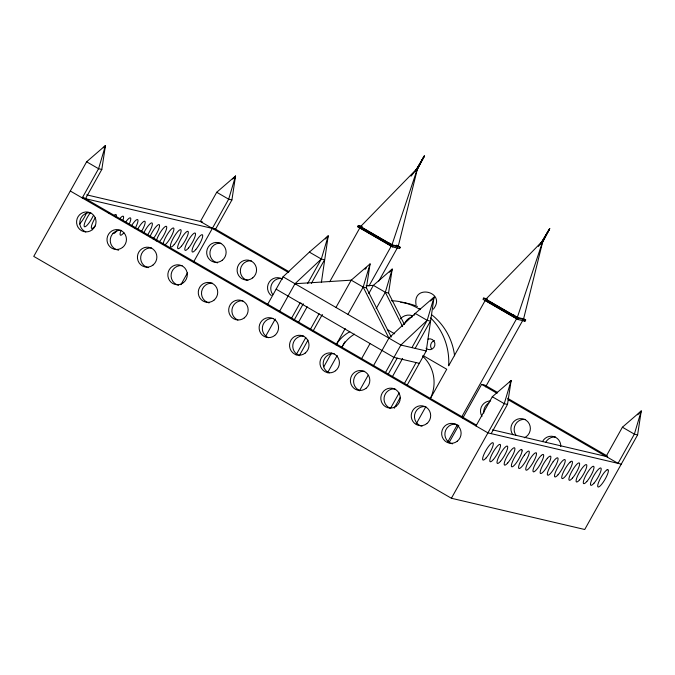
<?xml version="1.0" encoding="UTF-8"?>
<svg xmlns="http://www.w3.org/2000/svg" width="675" height="675" viewBox="0 0 675 675"><rect width="100%" height="100%" fill="white"/><g stroke="black" fill="none" stroke-linecap="round" stroke-linejoin="round"><path stroke-width="1.01" d="M321.384 282.462L328.21 235.82L309.369 252.113L283.044 276.809L267.427 304.754M407.033 385.349L426.237 350.983L434.076 297.135L415.226 313.419L388.901 338.116L373.292 366.061M85.48 198.686L101.807 169.476L105.46 145.505L86.619 161.797L33.75 256.39L451.398 498.26L584.727 529.495L637.597 434.903L641.25 410.932L622.409 427.216L606.083 456.435M103.326 147.833L105.46 145.505L98.575 168.716L82.249 197.935L215.578 229.163L231.905 199.952L235.558 175.981L216.717 192.274L200.391 221.484L288.554 272.54M391.205 337.019L366.415 287.854L370.069 263.883L351.228 280.167L335.973 307.462M404.46 324.582L388.555 293.043L392.217 269.072L373.368 285.356L368.795 293.549M491.164 433.637L507.49 404.426L511.152 380.455L492.303 396.748L475.976 425.959M398.25 246.274L417.639 168.007L360.543 226.597L391.989 244.806L398.25 246.274L396.461 245.236M307.598 283.593L321.325 259.031L328.21 235.82L325.375 238.925M347.929 314.39L363.184 287.094L370.069 263.883M376.177 308.661L385.324 292.283L392.217 269.072L389.374 272.168M411.936 347.633L427.182 320.347L434.076 297.135L430.523 301.008M391.989 244.806L417.639 168.007L411.024 176.2M517.337 317.402L542.987 240.604L485.899 299.194L517.337 317.402L523.606 318.87L542.987 240.604L538.414 246.4M416.509 171.037L424.339 156.026L415.64 170.581L416.509 171.037L415.64 170.581M540.996 243.177L549.686 228.622L541.856 243.633L540.996 243.177L549.686 228.622L541.713 243.599M416.365 171.003L424.339 156.026L415.783 170.615M180.883 284.707L187.481 272.902M193.573 262.001L228.673 199.193L235.558 175.981L232.723 179.078M265.545 336.437L275.282 319.013M279.382 311.673L295 283.736L321.325 259.031L324.557 259.791L311.335 283.441M291.338 318.6L300.054 303.007L301.666 303.387M294.055 320.271L303.286 303.767M298.451 322.363L307.167 306.771M396.765 245.27L400.334 247.345L399.651 248.56L392.462 246.881L357.615 226.699L358.298 225.475L361.901 226.319M329.712 281.77L359.859 227.821L391.306 246.029L368.972 285.981M296.055 354.974L305.792 337.542M310.407 329.29L319.123 313.698M299.287 355.733L308.002 340.132M313.124 330.961L322.355 314.457M415.606 171.661L424.339 156.026M323.823 366.77L331.459 353.109M336.04 344.917L345.203 328.523M392.462 246.881L393.145 245.658L400.334 247.345M327.544 372.794L337.213 355.489M344.849 341.828L341.795 347.296A35.547 34.56 -76.8 0 1 354.459 334.142M378.793 281.095L397.567 247.497M361.336 359.134L370.043 343.541M359.446 390.825L368.162 375.233M414.214 315.242L415.226 313.419L427.182 320.347L430.414 321.098L415.167 348.393M385.248 372.98L400.866 345.043L427.182 320.347M387.965 374.659L397.187 358.147M392.361 376.751L402.612 358.408M390.471 408.442L399.187 392.85M404.317 383.67L416.104 362.576M394.217 408.282L400.368 397.271M487.249 298.915L483.654 298.072L482.971 299.295L517.809 319.477L524.998 321.157L525.682 319.933L523.007 318.381M416.205 423.892L425.874 406.586M430.456 398.393L446.74 369.25L423.039 355.523M461.97 416.467L516.653 318.625L485.215 300.417L448.673 365.791A62.21 60.48 -76.8 0 0 430.616 317.866M540.953 244.249L549.686 228.622M447.66 442.066L457.372 424.693M449.153 442.471L458.798 425.225M462.856 417.96L481.629 384.362L484.861 385.113L497.576 392.479M517.809 319.477L518.493 318.254L525.682 319.933M485.612 386.843L522.923 320.093L524.602 321.064M451.398 498.26L504.259 403.667L511.152 380.455L509.726 382.008M433.375 309.142C447.027 291.921 412.298 283.247 416.062 304.796M365.099 269.308L366.525 267.756M637.698 414.804L641.25 410.932L634.365 434.143L618.038 463.354L507.971 399.617M295 283.736L351.228 280.167L363.184 287.094L366.415 287.854M366.078 285.82L373.368 285.356L385.324 292.283L388.555 293.043M360.543 226.597L362.34 227.019M357.615 226.699L360.526 227.382M359.336 227.694L359.859 227.821M101.807 169.476L98.575 168.716L86.619 161.797M231.905 199.952L228.673 199.193L216.717 192.274M390.774 245.903L391.306 246.029M86.704 194.856L202.593 221.999M484.684 300.291L485.215 300.417M516.13 318.499L518.442 319.039M418.492 308.585L420.289 309.007M426.237 350.983L400.866 345.043L283.044 276.809M419.335 363.336L393.955 357.387L276.142 289.162M507.49 404.426L504.259 403.667L492.303 396.748M637.597 434.903L634.365 434.143L622.409 427.216M492.514 429.832L607.694 456.806M621.27 464.113L487.932 432.877L70.293 191.008M523.218 320.127L524.998 321.157M358.298 225.475L393.145 245.658M483.654 298.072L518.493 318.254M309.369 252.113L321.325 259.031M214.523 228.555L289.01 271.688M507.575 398.267L607.492 456.14M387.349 329.577L394.656 333.813M481.629 384.362L497.078 393.306M82.915 197.201L476.474 425.132M513.143 314.609L514.822 315.723M389.475 243.135L391.154 244.249M385.324 292.283L402.629 326.607M363.184 287.094L388.901 338.116M268.312 337.635A9.99 9.712 -76.8 0 1 273.383 318.482M359.581 390.496A9.99 9.712 -76.8 0 1 364.652 371.343M156.254 241.059A9.99 2.244 -59.9 0 1 162.953 228.732A9.99 2.244 -59.9 0 1 166.523 228.85A9.99 2.244 -59.9 0 1 159.823 241.177M85.776 231.922A9.99 9.712 -76.8 0 1 90.847 212.768M143.699 233.018A9.99 2.244 -59.9 0 1 152.035 222.953A9.99 2.244 -59.9 0 1 147.293 235.347M178.664 285.289A9.99 9.712 -76.8 0 1 171.231 273.881A9.99 9.712 -76.8 0 1 182.115 265.629M329.155 372.878A9.99 9.712 -76.8 0 1 334.226 353.725M125.617 222.1A9.99 2.244 -59.9 0 1 130.461 217.898A9.99 2.244 -59.9 0 1 129.102 224.353M123.871 232.757A9.99 2.244 -59.9 0 1 120.876 230.816M131.414 225.88A9.99 2.244 -59.9 0 1 137.658 219.586A9.99 2.244 -59.9 0 1 135.152 228.302M95.099 226.015A9.99 2.244 -59.9 0 1 91.302 227.306A9.99 2.244 -59.9 0 1 95.453 217.46M148.238 267.671A9.99 9.712 -76.8 0 1 140.805 256.264A9.99 9.712 -76.8 0 1 151.689 248.012M137.717 229.061A9.99 2.244 -59.9 0 1 144.847 221.265A9.99 2.244 -59.9 0 1 141.48 231.5M113.898 215.57A9.99 2.244 -59.9 0 1 116.184 217.055M108.599 212.76A9.99 2.244 -59.9 0 1 109.088 213.081M119.812 218.624A9.99 2.244 -59.9 0 1 122.799 220.565M116.674 231.069A9.99 2.244 -59.9 0 1 113.012 233.246M237.887 320.017A9.99 9.712 -76.8 0 1 242.958 300.864M93.142 215.932A9.99 2.244 -59.9 0 1 84.308 226.606A9.99 2.244 -59.9 0 1 90.593 212.439M271.299 295.599A9.99 9.712 -76.8 0 1 269.308 281.973A9.99 9.712 -76.8 0 1 282.513 279.172M452.469 443.863A9.99 9.712 -76.8 0 1 445.036 432.456A9.99 9.712 -76.8 0 1 455.92 424.204M86.577 212.819A9.99 2.244 -59.9 0 1 79.447 224.016M149.909 236.883A9.99 2.244 -59.9 0 1 156.769 225.939A9.99 2.244 -59.9 0 1 159.232 227.534A9.99 2.244 -59.9 0 1 153.082 238.942M163.215 244.148A9.99 2.244 -59.9 0 1 170.151 230.42A9.99 2.244 -59.9 0 1 173.137 232.352A9.99 2.244 -59.9 0 1 164.658 245.084M209.081 302.906A9.99 9.712 -76.8 0 1 201.648 291.499A9.99 9.712 -76.8 0 1 212.532 283.247M118.648 250.197A9.99 9.712 -76.8 0 1 110.32 239.077A9.99 9.712 -76.8 0 1 121.264 230.386M298.738 355.261A9.99 9.712 -76.8 0 1 303.801 336.108M390.007 408.113A9.99 9.712 -76.8 0 1 395.077 388.96M422.044 426.246A9.99 9.712 -76.8 0 1 414.61 414.838A9.99 9.712 -76.8 0 1 425.495 406.578M272.742 294.528A9.99 9.712 -76.8 0 1 281.787 278.48M542.447 441.669A9.99 9.712 -76.8 0 1 560.773 446.555M247.919 280.53A9.99 9.712 -76.8 0 1 240.486 269.123A9.99 9.712 -76.8 0 1 251.37 260.862M217.493 262.904A9.99 9.712 -76.8 0 1 210.06 251.497A9.99 9.712 -76.8 0 1 220.944 243.245M481.984 416.399A9.99 9.712 -76.8 0 1 490.683 400.992M545.678 442.429A9.99 9.712 -76.8 0 1 555.601 437.054M512.89 434.725A9.99 9.712 -76.8 0 1 515.438 420.213A9.99 9.712 -76.8 0 1 529.284 423.9A9.99 9.712 -76.8 0 1 524.323 437.771M516.122 435.476A9.99 9.712 -76.8 0 1 525.175 419.437M483.789 413.108A9.99 9.712 -76.8 0 1 488.987 402.907M422.618 356.172A35.547 34.56 -76.8 0 1 430.304 398.571M336.479 344.233A35.547 34.56 -76.8 0 1 349.793 331.762M428.068 339.086A5.442 5.29 -76.8 0 1 434.801 345.406A5.442 5.29 -76.8 0 1 426.026 348.292M431.409 348.68A5.442 5.29 -76.8 0 1 434.337 340.554M400.326 318.921A11.348 11.036 -76.8 0 1 412.678 315.832M391.433 300.704A62.21 60.48 -76.8 0 1 420.238 309.631M404.553 323.747A11.348 11.036 -76.8 0 1 412.324 316.853M400.748 302.375A62.21 60.48 -76.8 0 1 417.454 306.467M431.519 314.618A62.21 60.48 -76.8 0 1 454.587 355.809M524.391 454.992L522.99 457.034A9.982 2.236 -59.9 0 0 519.548 468.45A9.982 2.236 -59.9 0 0 528.584 455.245A9.982 2.236 -59.9 0 0 524.391 454.992M553.154 461.725L551.762 463.767A9.982 2.236 -59.9 0 0 548.311 475.183A9.982 2.236 -59.9 0 0 557.347 461.987A9.982 2.236 -59.9 0 0 553.154 461.725M547.332 458.325L545.965 460.046A9.982 2.236 -59.9 0 0 540.472 473.462A9.982 2.236 -59.9 0 0 549.307 462.375A9.982 2.236 -59.9 0 0 547.332 458.325M541.384 455.372L540.143 456.646A9.982 2.236 -59.9 0 0 532.972 471.15A9.982 2.236 -59.9 0 0 541.004 462.94A9.982 2.236 -59.9 0 0 541.384 455.372M570.147 462.113L568.907 463.379A9.982 2.236 -59.9 0 0 561.735 477.892A9.982 2.236 -59.9 0 0 569.767 469.673A9.982 2.236 -59.9 0 0 570.147 462.113M607.137 469.792L606.108 470.534A9.982 2.236 -59.9 0 0 597.755 485.139A9.982 2.236 -59.9 0 0 604.429 480.364A9.982 2.236 -59.9 0 0 607.137 469.792M536.406 453.22L535.984 452.79A9.982 2.236 -59.9 0 0 527.006 464.67A9.982 2.236 -59.9 0 0 529.74 467.48A9.982 2.236 -59.9 0 0 536.406 453.22M522.087 450.849L522.02 449.854A9.982 2.236 -59.9 0 0 513.658 459.101A9.982 2.236 -59.9 0 0 514.063 465.539A9.982 2.236 -59.9 0 0 522.087 450.849M181.398 246.232A9.99 2.244 -59.9 0 0 188.198 231.609A9.99 2.244 -59.9 0 0 179.297 242.182A9.99 2.244 -59.9 0 0 181.398 246.232M396.427 405.97A9.99 9.712 -76.8 0 0 394.293 388.859A9.99 9.712 -76.8 0 0 380.886 399.49A9.99 9.712 -76.8 0 0 396.427 405.97M366.002 388.353A9.99 9.712 -76.8 0 0 363.867 371.242A9.99 9.712 -76.8 0 0 350.46 381.873A9.99 9.712 -76.8 0 0 366.002 388.353M92.197 229.778A9.99 9.712 -76.8 0 0 90.062 212.667A9.99 9.712 -76.8 0 0 76.655 223.298A9.99 9.712 -76.8 0 0 92.197 229.778M335.576 370.735A9.99 9.712 -76.8 0 0 333.45 353.616A9.99 9.712 -76.8 0 0 320.034 364.255A9.99 9.712 -76.8 0 0 335.576 370.735M213.891 300.257A9.99 9.712 -76.8 0 0 211.756 283.146A9.99 9.712 -76.8 0 0 198.349 293.777A9.99 9.712 -76.8 0 0 213.891 300.257M486.152 457.895A9.982 2.236 -59.9 0 0 493.256 443.121A9.982 2.236 -59.9 0 0 484.523 453.111A9.982 2.236 -59.9 0 0 486.152 457.895M500.529 461.27A9.982 2.236 -59.9 0 0 507.642 446.487A9.982 2.236 -59.9 0 0 498.909 456.477A9.982 2.236 -59.9 0 0 500.529 461.27M594.017 483.165A9.982 2.236 -59.9 0 0 601.121 468.382A9.982 2.236 -59.9 0 0 592.388 478.381A9.982 2.236 -59.9 0 0 594.017 483.165M558.065 474.744A9.982 2.236 -59.9 0 0 565.169 459.962A9.982 2.236 -59.9 0 0 556.436 469.952A9.982 2.236 -59.9 0 0 558.065 474.744M183.465 282.639A9.99 9.712 -76.8 0 0 181.33 265.52A9.99 9.712 -76.8 0 0 167.923 276.159A9.99 9.712 -76.8 0 0 183.465 282.639M507.727 462.949A9.982 2.236 -59.9 0 0 514.831 448.175A9.982 2.236 -59.9 0 0 506.098 458.165A9.982 2.236 -59.9 0 0 507.727 462.949M579.639 479.798A9.982 2.236 -59.9 0 0 586.744 465.016A9.982 2.236 -59.9 0 0 578.011 475.006A9.982 2.236 -59.9 0 0 579.639 479.798M188.587 247.919A9.99 2.244 -59.9 0 0 195.387 233.297A9.99 2.244 -59.9 0 0 186.486 243.869A9.99 2.244 -59.9 0 0 188.587 247.919M586.828 481.477A9.982 2.236 -59.9 0 0 593.933 466.703A9.982 2.236 -59.9 0 0 585.2 476.693A9.982 2.236 -59.9 0 0 586.828 481.477M153.039 265.022A9.99 9.712 -76.8 0 0 150.905 247.902A9.99 9.712 -76.8 0 0 137.498 258.542A9.99 9.712 -76.8 0 0 153.039 265.022M572.442 478.111A9.982 2.236 -59.9 0 0 579.555 463.328A9.982 2.236 -59.9 0 0 570.814 473.327A9.982 2.236 -59.9 0 0 572.442 478.111M174.209 244.544A9.99 2.244 -59.9 0 0 181.001 229.922A9.99 2.244 -59.9 0 0 172.108 240.503A9.99 2.244 -59.9 0 0 174.209 244.544M493.341 459.582A9.982 2.236 -59.9 0 0 500.445 444.8A9.982 2.236 -59.9 0 0 491.712 454.798A9.982 2.236 -59.9 0 0 493.341 459.582M122.614 247.396A9.99 9.712 -76.8 0 0 120.488 230.285A9.99 9.712 -76.8 0 0 107.072 240.924A9.99 9.712 -76.8 0 0 122.614 247.396M244.308 317.874A9.99 9.712 -76.8 0 0 242.182 300.763A9.99 9.712 -76.8 0 0 228.766 311.394A9.99 9.712 -76.8 0 0 244.308 317.874M195.775 249.598A9.99 2.244 -59.9 0 0 202.576 234.976A9.99 2.244 -59.9 0 0 193.683 245.557A9.99 2.244 -59.9 0 0 195.775 249.598M252.72 277.872A9.99 9.712 -76.8 0 0 250.585 260.761A9.99 9.712 -76.8 0 0 237.178 271.392A9.99 9.712 -76.8 0 0 252.72 277.872M222.294 260.255A9.99 9.712 -76.8 0 0 220.16 243.143A9.99 9.712 -76.8 0 0 206.752 253.775A9.99 9.712 -76.8 0 0 222.294 260.255M457.27 441.214A9.99 9.712 -76.8 0 0 455.144 424.094A9.99 9.712 -76.8 0 0 441.728 434.734A9.99 9.712 -76.8 0 0 457.27 441.214M274.733 335.492A9.99 9.712 -76.8 0 0 272.599 318.381A9.99 9.712 -76.8 0 0 259.192 329.02A9.99 9.712 -76.8 0 0 274.733 335.492M426.845 423.588A9.99 9.712 -76.8 0 0 424.718 406.477A9.99 9.712 -76.8 0 0 411.303 417.116A9.99 9.712 -76.8 0 0 426.845 423.588M305.159 353.118A9.99 9.712 -76.8 0 0 303.024 335.998A9.99 9.712 -76.8 0 0 289.617 346.638A9.99 9.712 -76.8 0 0 305.159 353.118"/></g></svg>
